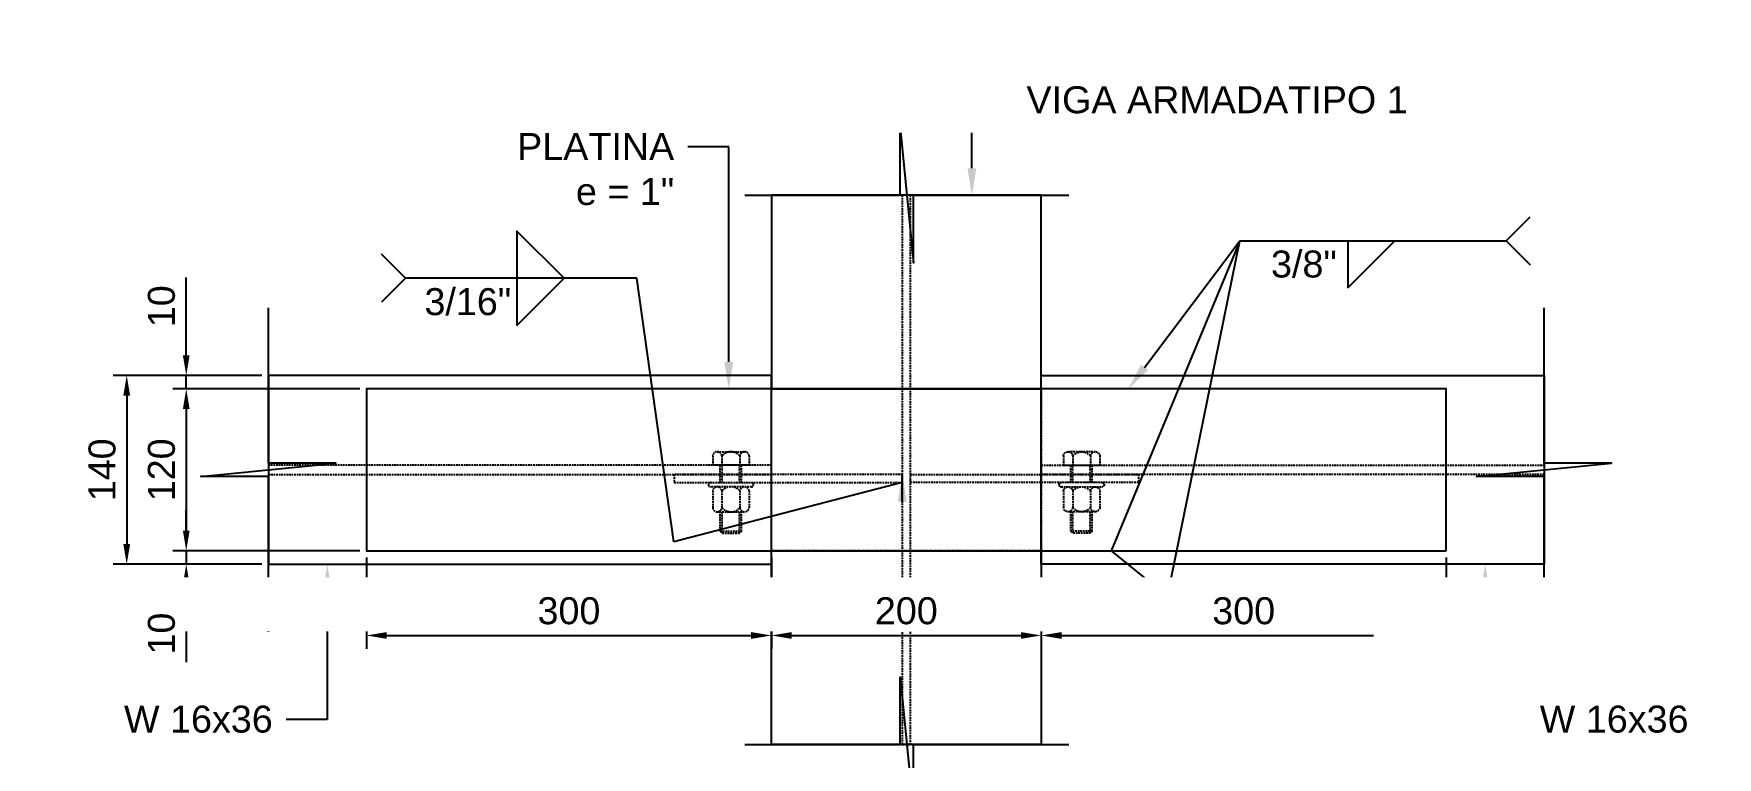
# Model space of a CAD drawing. Header units: millimetres. Extents: x -241278 to 318497, y -110515 to 29234.
# Drawn here: x -9427 to -8180, y -42191 to -41654 of the extents above; entities that cross this region are included whole.
import ezdxf
from ezdxf import colors
from ezdxf.entities.mleader import LeaderData, LeaderLine
from ezdxf.enums import TextEntityAlignment as Align
from ezdxf.math import Vec2, Vec3

# ---------------------------------------------------------------- set-up
doc = ezdxf.new("R2010")
doc.units = ezdxf.units.MM
doc.header["$LTSCALE"] = 0.1
doc.linetypes.add('HIDDEN', pattern=[0.375, 0.25, -0.125])
doc.linetypes.add('HIDDENX2', pattern=[19.05, 12.7, -6.35])
for name, color, linetype in [('EE-OCULTAS', 8, 'HIDDEN'), ('EE-TEXTO 2', 2, 'Continuous'), ('SIM-ARM 580x1-4x200x1-2', 44, 'Continuous'), ('SIM-COTAS', 1, 'Continuous'), ('SIM-OCULTOS', 8, 'HIDDENX2'), ('SIM-PLATINAS', 2, 'Continuous'), ('SIM-W16x31', 164, 'Continuous')]:
    doc.layers.add(name, color=color, linetype=linetype)
doc.styles.add('ARIAL EE', font='arial.ttf')
doc.styles.get("Standard").update_dxf_attribs({"font": 'arial.ttf'})
doc.dimstyles.new('EE 1_STANDAR', dxfattribs={"dimtxt": 2, "dimasz": 1.5, "dimexe": 1, "dimexo": 0.5, "dimgap": 0.8, "dimtad": 1, "dimdec": 0, "dimdsep": 46, "dimtxsty": 'Standard', "dimcen": 0.09, "dimclrd": 256, "dimclre": 256, "dimclrt": 2, "dimadec": 0, "dimazin": 0, "dimtfac": 1, "dimtdec": 0, "dimtix": 1, "dimtmove": 0, "dimatfit": 2, "dimfxl": 1, "dimtolj": 1, "dimlwd": -1, "dimlwe": -1, "dimarcsym": 1})

# ---------------------------------------------------------------- blocks, each defined once
blk = doc.blocks.new('*U98')
for p, q in [((-13.5, 19.9), (-13.5, 13)), ((13.5, 13), (-13.5, 13)), ((-10.3, 22.9), (10.3, 22.9)), ((-7.9, 0), (-7.9, 13)), ((-6.6, 19.9), (-6.6, 13)), ((6.6, 19.9), (6.6, 13)), ((7.9, 0), (7.9, 13)), ((13.5, 19.9), (13.5, 13)), ((-13.5, -6.1), (-13.5, -18.6)), ((-6.6, -6.1), (-6.6, -18.6)), ((6.6, -6.1), (6.6, -18.6)), ((13.5, -6.1), (13.5, -18.6)), ((-10.3, -21.6), (10.3, -21.6)), ((-7.9, -36), (-7.9, -21.6)), ((7.9, -36), (7.9, -21.6)), ((-7.9, -36), (7.9, -36)), ((-7.9, -36), (-6.4, -37.5)), ((7.9, -36), (6.4, -37.5)), ((-6.4, -37.5), (6.4, -37.5))]:
    blk.add_line(p, q)
blk.add_lwpolyline([(-16.7, -1.6), (-16.7, -1.5, -0.414214), (-15.2, 0), (15.2, 0, -0.414214), (16.7, -1.5), (16.7, -1.6, -0.414214), (15.2, -3.1), (-15.2, -3.1, -0.414214)], format="xyb", close=True)
for centre, radius, start, end in [((-10.1, 19.5), 3.47, 7.7682, 172.2318), ((0, 14.1), 8.8, 41.2145, 138.7855), ((10.1, 19.5), 3.47, 7.7682, 172.2318), ((-10.1, -6.6), 3.47, 7.7682, 172.2318), ((0, -11.9), 8.8, 41.2145, 138.7855), ((10.1, -6.6), 3.47, 7.7682, 172.2318), ((-10.1, -18.1), 3.47, 187.7682, 352.2318), ((0, -12.8), 8.8, 221.2145, 318.7855), ((10.1, -18.1), 3.47, 187.7682, 352.2318)]:
    blk.add_arc(centre, radius, start, end)
at = {"layer": 'EE-OCULTAS'}
for p, q in [((-6.4, 0), (-6.4, 13)), ((6.4, 0), (6.4, 13)), ((-6.4, -37.5), (-6.4, -21.6)), ((6.4, -37.5), (6.4, -21.8))]:
    blk.add_line(p, q, dxfattribs=at)
blk = doc.blocks.new('*D341')
at = {"layer": 'SIM-COTAS', "transparency": 16777216}
for p, q in [((-9180.5, -42042.5), (-9180.5, -42110.3)), ((-8880.5, -42042.5), (-8880.5, -42110.3)), ((-9165.5, -42100.3), (-8895.5, -42100.3))]:
    blk.add_line(p, q, dxfattribs=at)
for points in [[(-9165.5, -42097.8), (-9165.5, -42102.8), (-9180.5, -42100.3)], [(-8895.5, -42097.8), (-8895.5, -42102.8), (-8880.5, -42100.3)]]:
    blk.add_solid(points, dxfattribs=at)
at = {"layer": 'SIM-COTAS', "color": 2, "transparency": 16777216, "insert": (-9030.5, -42082.1), "char_height": 20, "attachment_point": 5}
blk.add_mtext('\\A1;300', dxfattribs=at)
blk = doc.blocks.new('*D342')
at = {"layer": 'SIM-COTAS', "transparency": 16777216}
for p, q in [((-8880.5, -42042.5), (-8880.5, -42110.3)), ((-8680.5, -42052.5), (-8680.5, -42110.3)), ((-8865.5, -42100.3), (-8695.5, -42100.3))]:
    blk.add_line(p, q, dxfattribs=at)
for points in [[(-8865.5, -42097.8), (-8865.5, -42102.8), (-8880.5, -42100.3)], [(-8695.5, -42097.8), (-8695.5, -42102.8), (-8680.5, -42100.3)]]:
    blk.add_solid(points, dxfattribs=at)
at = {"layer": 'SIM-COTAS', "color": 2, "transparency": 16777216, "insert": (-8780.5, -42082.1), "char_height": 20, "attachment_point": 5}
blk.add_mtext('\\A1;200', dxfattribs=at)
blk = doc.blocks.new('*D343')
at = {"layer": 'SIM-COTAS', "transparency": 16777216}
for p, q in [((-8380.5, -42042.5), (-8380.5, -42110.3)), ((-8680.5, -42052.5), (-8680.5, -42110.3)), ((-8665.5, -42100.3), (-8395.5, -42100.3))]:
    blk.add_line(p, q, dxfattribs=at)
for points in [[(-8665.5, -42097.8), (-8665.5, -42102.8), (-8680.5, -42100.3)], [(-8395.5, -42097.8), (-8395.5, -42102.8), (-8380.5, -42100.3)]]:
    blk.add_solid(points, dxfattribs=at)
at = {"layer": 'SIM-COTAS', "color": 2, "transparency": 16777216, "insert": (-8530.5, -42082.1), "char_height": 20, "attachment_point": 5}
blk.add_mtext('\\A1;300', dxfattribs=at)
blk = doc.blocks.new('*D344')
at = {"layer": 'SIM-COTAS', "transparency": 16777216}
for p, q in [((-9258.2, -41907.5), (-9368.2, -41907.5)), ((-9358.2, -41922.5), (-9358.2, -42032.5)), ((-9258.2, -42047.5), (-9368.2, -42047.5))]:
    blk.add_line(p, q, dxfattribs=at)
for points in [[(-9360.7, -41922.5), (-9355.7, -41922.5), (-9358.2, -41907.5)], [(-9360.7, -42032.5), (-9355.7, -42032.5), (-9358.2, -42047.5)]]:
    blk.add_solid(points, dxfattribs=at)
at = {"layer": 'SIM-COTAS', "color": 2, "transparency": 16777216, "insert": (-9376.4, -41977.5), "char_height": 20, "attachment_point": 5, "rotation": 90}
blk.add_mtext('\\A1;140', dxfattribs=at)
blk = doc.blocks.new('*D345')
at = {"layer": 'SIM-COTAS', "transparency": 16777216}
for p, q in [((-9314.1, -41892.5), (-9314.1, -41834.8)), ((-9258.2, -41907.5), (-9324.1, -41907.5)), ((-9314.1, -41917.5), (-9314.1, -41907.5)), ((-9185.5, -41917.5), (-9324.1, -41917.5)), ((-9314.1, -41932.5), (-9314.1, -41947.5))]:
    blk.add_line(p, q, dxfattribs=at)
for points in [[(-9316.6, -41892.5), (-9311.6, -41892.5), (-9314.1, -41907.5)], [(-9316.6, -41932.5), (-9311.6, -41932.5), (-9314.1, -41917.5)]]:
    blk.add_solid(points, dxfattribs=at)
at = {"layer": 'SIM-COTAS', "color": 2, "transparency": 16777216, "insert": (-9332.4, -41856.2), "char_height": 20, "attachment_point": 5, "rotation": 90}
blk.add_mtext('\\A1;10', dxfattribs=at)
blk = doc.blocks.new('*D346')
at = {"layer": 'SIM-COTAS', "transparency": 16777216}
for p, q in [((-9185.5, -41917.5), (-9324.1, -41917.5)), ((-9314.1, -41932.5), (-9314.1, -42022.5)), ((-9185.5, -42037.5), (-9324.1, -42037.5))]:
    blk.add_line(p, q, dxfattribs=at)
for points in [[(-9316.6, -41932.5), (-9311.6, -41932.5), (-9314.1, -41917.5)], [(-9316.6, -42022.5), (-9311.6, -42022.5), (-9314.1, -42037.5)]]:
    blk.add_solid(points, dxfattribs=at)
at = {"layer": 'SIM-COTAS', "color": 2, "transparency": 16777216, "insert": (-9332.4, -41977.5), "char_height": 20, "attachment_point": 5, "rotation": 90}
blk.add_mtext('\\A1;120', dxfattribs=at)
blk = doc.blocks.new('*D347')
at = {"layer": 'SIM-COTAS', "transparency": 16777216}
for p, q in [((-9314.1, -42022.5), (-9314.1, -42007.5)), ((-9185.5, -42037.5), (-9324.1, -42037.5)), ((-9314.1, -42037.5), (-9314.1, -42047.5)), ((-9258.2, -42047.5), (-9324.1, -42047.5)), ((-9314.1, -42062.5), (-9314.1, -42120.2))]:
    blk.add_line(p, q, dxfattribs=at)
for points in [[(-9316.6, -42022.5), (-9311.6, -42022.5), (-9314.1, -42037.5)], [(-9316.6, -42062.5), (-9311.6, -42062.5), (-9314.1, -42047.5)]]:
    blk.add_solid(points, dxfattribs=at)
at = {"layer": 'SIM-COTAS', "color": 2, "transparency": 16777216, "insert": (-9332.4, -42098.9), "char_height": 20, "attachment_point": 5, "rotation": 90}
blk.add_mtext('\\A1;10', dxfattribs=at)
blk = doc.blocks.new('AWS-FILL-DER')
at = {"transparency": 16777216}
for p, q in [((-19.75, 0), (-21.53, 1.78)), ((-11.5, -3.5), (-8, 0)), ((-19.75, 0), (-21.53, -1.78)), ((-8, 0), (-19.75, 0)), ((-11.5, 0), (-11.5, -3.5))]:
    blk.add_line(p, q, dxfattribs=at)
at = {"layer": 'EE-TEXTO 2', "color": 2, "transparency": 16777216, "style": 'ARIAL EE'}
for tag, flags, p in [('OBSERVACION', 4, (-21.91, -1.07)), ('VALOR_SOLDADURA', 12, (-11.92, -2.73))]:
    blk.add_attdef(tag, text='', height=2, dxfattribs=dict(at, flags=flags)).set_placement(p, align=Align.RIGHT)
at = {"layer": 'EE-TEXTO 2', "color": 2, "transparency": 16777216, "style": 'ARIAL EE', "flags": 12}
blk.add_attdef('DE-TANTO-CADA-TANTO', (-7.66, -2.68), '', height=2, dxfattribs=at)
blk = doc.blocks.new('AWS-FILL-IZQ')
at = {"transparency": 16777216}
for p, q in [((20, 0), (21.78, 1.78)), ((8.25, -3.5), (11.75, 0)), ((8.25, 0), (8.25, -3.5)), ((8.25, 0), (20, 0)), ((20, 0), (21.78, -1.78))]:
    blk.add_line(p, q, dxfattribs=at)
at = {"layer": 'EE-TEXTO 2', "color": 2, "transparency": 16777216, "style": 'ARIAL EE'}
for tag, p, flags in [('OBSERVACION', (22.3, -1.07), 4), ('DE-TANTO-CADA-TANTO', (12.07, -2.68), 12)]:
    blk.add_attdef(tag, p, '', height=2, dxfattribs=dict(at, flags=flags))
at = {"layer": 'EE-TEXTO 2', "color": 2, "transparency": 16777216, "style": 'ARIAL EE', "flags": 12}
blk.add_attdef('VALOR_SOLDADURA', text='', height=2, dxfattribs=at).set_placement((7.44, -2.73), align=Align.RIGHT)

msp = doc.modelspace()

# ---------------------------------------------------------------- linework, layer by layer
at = {"layer": 'SIM-ARM 580x1-4x200x1-2'}
for points in [[(-8680.5, -41773.9), (-8880.5, -41773.9), (-8880.5, -41917.5), (-8680.5, -41917.5)], [(-8680.5, -42181.1), (-8880.5, -42181.1), (-8880.5, -42037.5), (-8680.5, -42037.5)]]:
    msp.add_lwpolyline(points, close=True, dxfattribs=at)
at = {"layer": 'SIM-COTAS'}
for points in [[(-8900.1, -41773.9), (-8785.1, -41773.9), (-8785.1, -41723.9), (-8775.1, -41823.9), (-8775.1, -41773.9), (-8660.1, -41773.9)], [(-9034.1, -41835.5), (-9069.1, -41800.5), (-9069.1, -41835.5)], [(-9253.2, -42097.5), (-9253.2, -41982.5), (-9303.2, -41982.5), (-9203.2, -41972.5), (-9253.2, -41972.5), (-9253.2, -41857.5)], [(-8307.9, -42097.5), (-8307.9, -41982.5), (-8357.9, -41982.5), (-8257.9, -41972.5), (-8307.9, -41972.5), (-8307.9, -41857.5)], [(-8900.1, -42181.1), (-8785.1, -42181.1), (-8785.1, -42131.1), (-8775.1, -42231.1), (-8775.1, -42181.1), (-8660.1, -42181.1)]]:
    msp.add_lwpolyline(points, dxfattribs=at)
at = {"layer": 'SIM-OCULTOS'}
for points in [[(-8777.5, -41773.9), (-8783.5, -41773.9), (-8783.5, -42181.1), (-8777.5, -42181.1)], [(-8880.5, -41917.5), (-8680.5, -41917.5), (-8680.5, -42037.5), (-8880.5, -42037.5)], [(-8880.5, -41981), (-8880.5, -41974), (-9253.2, -41974), (-9253.2, -41981)], [(-8952.5, -41987), (-8783.5, -41987), (-8783.5, -41981), (-8952.5, -41981)], [(-8608.5, -41987), (-8777.5, -41987), (-8777.5, -41981), (-8608.5, -41981)], [(-8680.5, -41981), (-8680.5, -41974), (-8307.9, -41974), (-8307.9, -41981)]]:
    msp.add_lwpolyline(points, close=True, dxfattribs=at)
at = {"layer": 'SIM-PLATINAS'}
msp.add_lwpolyline([(-8380.5, -42037.5), (-8380.5, -41917.5), (-9180.5, -41917.5), (-9180.5, -42037.5)], close=True, dxfattribs=at)
at = {"layer": 'SIM-W16x31'}
for points in [[(-8880.5, -42047.5), (-8880.5, -41907.5), (-9253.2, -41907.5), (-9253.2, -42047.5)], [(-8680.5, -42047.5), (-8680.5, -41907.5), (-8307.9, -41907.5), (-8307.9, -42047.5)]]:
    msp.add_lwpolyline(points, close=True, dxfattribs=at)

# ---------------------------------------------------------------- block references
at = {"layer": 'SIM-OCULTOS'}
msp.add_blockref('*U98', (-8910.5, -41987), dxfattribs=at)
at = {"layer": 'SIM-OCULTOS', "xscale": -1}
msp.add_blockref('*U98', (-8650.6, -41987), dxfattribs=at)

# ---------------------------------------------------------------- dimensions: what is measured, and where the dimension line sits
at = {"layer": 'SIM-COTAS'}
for base, p1, p2, picture, middle in [((-9314.1, -41917.5), (-9253.2, -41907.5), (-9180.5, -41917.5), '*D345', (-9314.1, -41856.2)), ((-9314.1, -42047.5), (-9180.5, -42037.5), (-9253.2, -42047.5), '*D347', (-9314.1, -42098.9))]:
    dim = msp.add_linear_dim(base=base, p1=p1, p2=p2, angle=90, dimstyle='EE 1_STANDAR', dxfattribs=at)
    dim.commit()
    dim.dimension.update_dxf_attribs({"geometry": picture, "text_midpoint": middle, "dimtype": 160})
for base, p1, p2, picture, middle in [((-9358.2, -42047.5), (-9253.2, -41907.5), (-9253.2, -42047.5), '*D344', (-9376.4, -41977.5)), ((-9314.1, -42037.5), (-9180.5, -41917.5), (-9180.5, -42037.5), '*D346', (-9332.4, -41977.5))]:
    dim = msp.add_linear_dim(base=base, p1=p1, p2=p2, angle=90, dimstyle='EE 1_STANDAR', dxfattribs=at)
    dim.commit()
    dim.dimension.update_dxf_attribs({"geometry": picture, "text_midpoint": middle})
for base, p1, p2, picture, middle in [((-8880.5, -42100.3), (-9180.5, -42037.5), (-8880.5, -42037.5), '*D341', (-9030.5, -42082.1)), ((-8680.5, -42100.3), (-8880.5, -42037.5), (-8680.5, -42047.5), '*D342', (-8780.5, -42082.1)), ((-8380.5, -42100.3), (-8680.5, -42047.5), (-8380.5, -42037.5), '*D343', (-8530.5, -42082.1))]:
    dim = msp.add_linear_dim(base=base, p1=p1, p2=p2, dimstyle='EE 1_STANDAR', dxfattribs=at)
    dim.commit()
    dim.dimension.update_dxf_attribs({"geometry": picture, "text_midpoint": middle})

# ---------------------------------------------------------------- leaders
ml = msp.add_multileader_block('Standard', dxfattribs=at)
ml.set_content('AWS-FILL-DER', color=256, scale=10)
ml.set_attribute('DE-TANTO-CADA-TANTO', '', width=0)
ml.set_attribute('VALOR_SOLDADURA', '3/16"', width=0)
ml.set_attribute('OBSERVACION', '', width=0)
ml.set_leader_properties(color=256)
ml.build(insert=Vec2(0, 0))
ml.multileader.update_dxf_attribs({"arrow_head_size": 20, "scale": 10, "block_connection_type": 1})
ctx = ml.context
ctx.base_point, ctx.scale, ctx.char_height, ctx.arrow_head_size, ctx.landing_gap_size, ctx.plane_origin = Vec3(-9151.6, -41835.5), 10, 40, 20, 20, Vec3(-9296.5, -42412.3)
ctx.attachment_type = 1
notes = []
notes.append((ctx, [(0, (1, 1, 0), (-8980.1, -41835.5), (-1, 0), 53.9, [(1, [(-8783.5, -41981), (-8783.5, -41987), (-8952.9, -42030.8)], 0, [])])]))
ctx.block.insert = Vec3(-8954.1, -41835.5)
for ctx, leaders in notes:
    for number, flags, end, landing, length, lines in leaders:
        leader = LeaderData()
        leader.index, (leader.has_last_leader_line, leader.has_dogleg_vector, leader.attachment_direction) = number, flags
        leader.last_leader_point, leader.dogleg_vector, leader.dogleg_length = Vec3(end), Vec3(landing), length
        for number, points, colour, breaks in lines:
            line = LeaderLine()
            line.index, line.vertices, line.color, line.breaks = number, Vec3.list(points), colors.encode_raw_color(colour), breaks
            leader.lines.append(line)
        ctx.leaders.append(leader)

# ---------------------------------------------------------------- next in the draw order: leaders
at = {"layer": 'SIM-COTAS', "linetype": 'Continuous'}
ml = msp.add_multileader_mtext('Standard', dxfattribs=at)
ml.set_content('\\A1;{\\C2;VIGA ARMADATIPO 1}', color=256)
ml.set_leader_properties()
ml.build(insert=Vec2(0, 0))
ml.multileader.update_dxf_attribs({"dogleg_length": 0.0025, "arrow_head_size": 20, "scale": 10})
ctx = ml.context
ctx.base_point, ctx.scale, ctx.char_height, ctx.arrow_head_size, ctx.landing_gap_size, ctx.plane_origin = Vec3(-8701.5, -41703.1), 10, 20, 20, 10, Vec3(20569.4, -35135.9)
notes = []
notes.append((ctx, [(1, (1, 1, 0), (-8731.9, -41703.1), (1, 0), 30.4, [(0, [(-8731.9, -41773.9)], 0, [])])]))
ctx.mtext.insert, ctx.mtext.rotation, ctx.mtext.width, ctx.mtext.defined_height, ctx.mtext.flow_direction = Vec3(-8691.5, -41693.1), 6.283185, 197.277, 56.3, 5
ctx.mtext.has_bg_fill, ctx.mtext.bg_color, ctx.mtext.bg_scale_factor, ctx.mtext.bg_transparency, ctx.mtext.use_window_bg_color = 1, -1027028792, 1.5, 0, 1
ml = msp.add_multileader_mtext('Standard', dxfattribs=at)
ml.set_content('\\A1;{\\C2;PLATINA\\Pe = 1"}', color=256)
ml.set_leader_properties()
ml.build(insert=Vec2(0, 0))
ml.multileader.update_dxf_attribs({"dogleg_length": 0.0025, "arrow_head_size": 20, "scale": 10})
ctx = ml.context
ctx.base_point, ctx.scale, ctx.char_height, ctx.arrow_head_size, ctx.landing_gap_size, ctx.plane_origin = Vec3(-9076.8, -41738), 10, 20, 20, 10, Vec3(-38213.4, -35297.1)
ctx.text_align_type = 2
notes.append((ctx, [(1, (1, 1, 0), (-8912.1, -41738), (-1, 0), 30.4, [(0, [(-8912.1, -41917.5)], 0, [])])]))
ctx.mtext.insert, ctx.mtext.width, ctx.mtext.defined_height, ctx.mtext.alignment, ctx.mtext.flow_direction = Vec3(-8952.5, -41727.8), 139.61, 56.3, 3, 5
ctx.mtext.has_bg_fill, ctx.mtext.bg_color, ctx.mtext.bg_scale_factor, ctx.mtext.bg_transparency, ctx.mtext.use_window_bg_color = 1, -1027028792, 1.5, 0, 1
ml = msp.add_multileader_mtext('Standard', dxfattribs=at)
ml.set_content('\\A1;{\\C2;W 16x36}', color=256)
ml.set_leader_properties()
ml.build(insert=Vec2(0, 0))
ml.multileader.update_dxf_attribs({"dogleg_length": 0.0025, "arrow_head_size": 20, "scale": 10})
ctx = ml.context
ctx.base_point, ctx.scale, ctx.char_height, ctx.arrow_head_size, ctx.landing_gap_size, ctx.plane_origin = Vec3(-9368.6, -42162.5), 10, 20, 20, 10, Vec3(-38510.9, -35637)
ctx.text_align_type = 2
notes.append((ctx, [(1, (1, 1, 0), (-9209.6, -42162.5), (-1, 0), 30.4, [(0, [(-9209.6, -42047.5)], 0, [])])]))
ctx.mtext.insert, ctx.mtext.width, ctx.mtext.defined_height, ctx.mtext.alignment, ctx.mtext.flow_direction = Vec3(-9250, -42152.3), 139.61, 56.3, 3, 5
ctx.mtext.has_bg_fill, ctx.mtext.bg_color, ctx.mtext.bg_scale_factor, ctx.mtext.bg_transparency, ctx.mtext.use_window_bg_color = 1, -1027028792, 1.5, 0, 1
ml = msp.add_multileader_mtext('Standard', dxfattribs=at)
ml.set_content('\\A1;{\\C2;W 16x36}', color=256)
ml.set_leader_properties()
ml.build(insert=Vec2(0, 0))
ml.multileader.update_dxf_attribs({"dogleg_length": 0.0025, "arrow_head_size": 20, "scale": 10})
ctx = ml.context
ctx.base_point, ctx.scale, ctx.char_height, ctx.arrow_head_size, ctx.landing_gap_size, ctx.plane_origin = Vec3(-8321.1, -42162.5), 10, 20, 20, 10, Vec3(20949.8, -35637)
notes.append((ctx, [(1, (1, 1, 0), (-8351.5, -42162.5), (1, 0), 30.4, [(0, [(-8351.5, -42047.5)], 0, [])])]))
ctx.mtext.insert, ctx.mtext.rotation, ctx.mtext.width, ctx.mtext.defined_height, ctx.mtext.flow_direction = Vec3(-8311.1, -42152.3), 6.283185, 139.61, 56.3, 5
ctx.mtext.has_bg_fill, ctx.mtext.bg_color, ctx.mtext.bg_scale_factor, ctx.mtext.bg_transparency, ctx.mtext.use_window_bg_color = 1, -1027028792, 1.5, 0, 1
for ctx, leaders in notes:
    for number, flags, end, landing, length, lines in leaders:
        leader = LeaderData()
        leader.index, (leader.has_last_leader_line, leader.has_dogleg_vector, leader.attachment_direction) = number, flags
        leader.last_leader_point, leader.dogleg_vector, leader.dogleg_length = Vec3(end), Vec3(landing), length
        for number, points, colour, breaks in lines:
            line = LeaderLine()
            line.index, line.vertices, line.color, line.breaks = number, Vec3.list(points), colors.encode_raw_color(colour), breaks
            leader.lines.append(line)
        ctx.leaders.append(leader)

# ---------------------------------------------------------------- next in the draw order: leaders
ml = msp.add_multileader_mtext('Standard', dxfattribs=at)
ml.set_content('\\A1;{\\C2;PLATINA\\Pe = 1"}', color=256)
ml.set_leader_properties()
ml.build(insert=Vec2(0, 0))
ml.multileader.update_dxf_attribs({"dogleg_length": 0.0025, "arrow_head_size": 20, "scale": 10})
ctx = ml.context
ctx.base_point, ctx.scale, ctx.char_height, ctx.arrow_head_size, ctx.landing_gap_size, ctx.plane_origin = Vec3(-7788.2, -41674.3), 10, 20, 20, 10, Vec3(-36924.8, -35160.3)
ctx.text_align_type = 2
notes = []
notes.append((ctx, [(1, (1, 1, 0), (-7623.5, -41674.3), (-1, 0), 30.4, [(0, [(-7623.5, -41780.8)], 0, [])])]))
ctx.mtext.insert, ctx.mtext.width, ctx.mtext.defined_height, ctx.mtext.alignment, ctx.mtext.flow_direction = Vec3(-7663.9, -41664.1), 139.61, 56.3, 3, 5
ctx.mtext.has_bg_fill, ctx.mtext.bg_color, ctx.mtext.bg_scale_factor, ctx.mtext.bg_transparency, ctx.mtext.use_window_bg_color = 1, -1027028792, 1.5, 0, 1
at = {"layer": 'SIM-COTAS'}
ml = msp.add_multileader_block('Standard', dxfattribs=at)
ml.set_content('AWS-FILL-IZQ', color=256, scale=10)
ml.set_attribute('VALOR_SOLDADURA', '3/8"', width=0)
ml.set_attribute('DE-TANTO-CADA-TANTO', '', width=0)
ml.set_attribute('OBSERVACION', '', width=0)
ml.set_leader_properties(color=256)
ml.build(insert=Vec2(0, 0))
ml.multileader.update_dxf_attribs({"arrow_head_size": 20, "scale": 10, "block_connection_type": 1})
ctx = ml.context
ctx.base_point, ctx.scale, ctx.char_height, ctx.arrow_head_size, ctx.landing_gap_size, ctx.plane_origin = Vec3(-8453.4, -41807.6), 10, 40, 20, 20, Vec3(-7700.9, -41753.5)
ctx.attachment_type = 1
notes.append((ctx, [(0, (1, 1, 0), (-8533.4, -41807.6), (1, 0), 80, [(0, [(-8616, -41917.5), (-8533.4, -41807.6), (-8628.8, -42037.5), (-8586.9, -42071.3)], 0, [])])]))
ctx.block.insert = Vec3(-8535.9, -41807.6)
at = {"layer": 'SIM-COTAS', "linetype": 'Continuous'}
ml = msp.add_multileader_mtext('Standard', dxfattribs=at)
ml.set_content('\\A1;{\\C2;PLATINA\\Pe = 3/8"}', color=256)
ml.set_leader_properties()
ml.build(insert=Vec2(0, 0))
ml.multileader.update_dxf_attribs({"dogleg_length": 0.0025, "arrow_head_size": 20, "scale": 10})
ctx = ml.context
ctx.base_point, ctx.scale, ctx.char_height, ctx.arrow_head_size, ctx.landing_gap_size, ctx.plane_origin = Vec3(-7484.3, -42117.1), 10, 20, 20, 10, Vec3(-36563.9, -35581.9)
ctx.text_align_type = 2
notes.append((ctx, [(1, (1, 1, 0), (-7319.6, -42117.1), (-1, 0), 30.4, [(0, [(-7232.9, -42370.1)], 0, [])])]))
ctx.mtext.insert, ctx.mtext.width, ctx.mtext.defined_height, ctx.mtext.alignment, ctx.mtext.flow_direction = Vec3(-7359.9, -42106.9), 106.419, 56.3, 3, 5
ctx.mtext.has_bg_fill, ctx.mtext.bg_color, ctx.mtext.bg_scale_factor, ctx.mtext.bg_transparency, ctx.mtext.use_window_bg_color = 1, -1027028792, 1.5, 0, 1
for ctx, leaders in notes:
    for number, flags, end, landing, length, lines in leaders:
        leader = LeaderData()
        leader.index, (leader.has_last_leader_line, leader.has_dogleg_vector, leader.attachment_direction) = number, flags
        leader.last_leader_point, leader.dogleg_vector, leader.dogleg_length = Vec3(end), Vec3(landing), length
        for number, points, colour, breaks in lines:
            line = LeaderLine()
            line.index, line.vertices, line.color, line.breaks = number, Vec3.list(points), colors.encode_raw_color(colour), breaks
            leader.lines.append(line)
        ctx.leaders.append(leader)

# ---------------------------------------------------------------- next in the draw order: leaders
ml = msp.add_multileader_mtext('Standard', dxfattribs=at)
ml.set_content('\\A1;{\\C2;VIGA ARMADATIPO 1}', color=256)
ml.set_leader_properties()
ml.build(insert=Vec2(0, 0))
ml.multileader.update_dxf_attribs({"dogleg_length": 0.0025, "arrow_head_size": 20, "scale": 10})
ctx = ml.context
ctx.base_point, ctx.scale, ctx.char_height, ctx.arrow_head_size, ctx.landing_gap_size, ctx.plane_origin = Vec3(-7969, -42077.4), 10, 20, 20, 10, Vec3(-37017, -35500.4)
ctx.text_align_type = 2
notes = []
notes.append((ctx, [(1, (1, 1, 0), (-7715.8, -42077.4), (-1, 0), 30.4, [(0, [(-7715.8, -41970.8)], 0, [])])]))
ctx.mtext.insert, ctx.mtext.width, ctx.mtext.defined_height, ctx.mtext.alignment, ctx.mtext.flow_direction = Vec3(-7756.1, -42067.3), 204.251, 56.3, 3, 5
ctx.mtext.has_bg_fill, ctx.mtext.bg_color, ctx.mtext.bg_scale_factor, ctx.mtext.bg_transparency, ctx.mtext.use_window_bg_color = 1, -1027028792, 1.5, 0, 1
for ctx, leaders in notes:
    for number, flags, end, landing, length, lines in leaders:
        leader = LeaderData()
        leader.index, (leader.has_last_leader_line, leader.has_dogleg_vector, leader.attachment_direction) = number, flags
        leader.last_leader_point, leader.dogleg_vector, leader.dogleg_length = Vec3(end), Vec3(landing), length
        for number, points, colour, breaks in lines:
            line = LeaderLine()
            line.index, line.vertices, line.color, line.breaks = number, Vec3.list(points), colors.encode_raw_color(colour), breaks
            leader.lines.append(line)
        ctx.leaders.append(leader)

doc.saveas('drawing.dxf')
